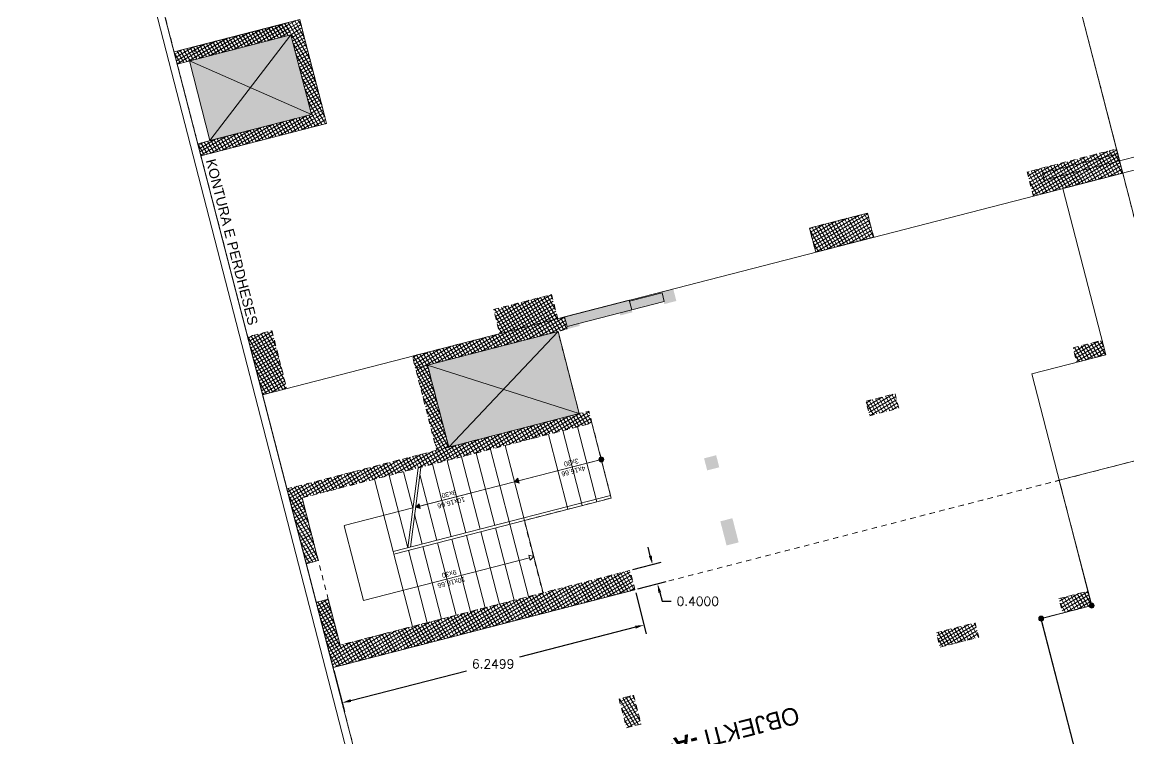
# Model space of a CAD drawing. Header units: metres. Extents: x 7515465 to 7515638, y 4752831 to 4752943.
# Drawn here: x 7515554.97 to 7515577.15, y 4752864.24 to 4752878.61 of the extents above; entities that cross this region are included whole.
import ezdxf

# ---------------------------------------------------------------- set-up
doc = ezdxf.new("R2010")
doc.units = ezdxf.units.M
doc.set_wipeout_variables(frame=1)
for name, pattern in [('Dashed Long', [529.166650772095, 317.4999952316285, -211.6666555404665]), ('Dashed Small', [141.11111111108, 70.55555555554, -70.55555555554]), ('HIDDEN', [0.375, 0.25, -0.125]), ('Wipeout_Contour', [1000, 0, -1000])]:
    doc.linetypes.add(name, pattern=pattern)
for name, color, linetype, lineweight, true_color in [('0_Pen_No__61', 7, 'Continuous', 5, 0x6a6a6a), ('0_Pen_No__82', 7, 'Continuous', 5, 0xaaaaaa), ('@VERTIKALET_Pen_No__61', 7, 'Continuous', 5, 0x6a6a6a), ('New_0_Pen_No__25', 7, 'Continuous', 5, 0x40a5ff), ('New_0_Pen_No__82', 7, 'Continuous', 5, 0xaaaaaa), ('New_Drawing & Figure_Pen_No__5', 7, 'Continuous', 5, 0x40a5ff), ('New_Drawing & Figure_Pen_No__62', 7, 'Continuous', 5, 0xaaaaaa), ('New_Structural - Bearing_Pen_No__180', 7, 'Continuous', 5, 0xd6cda7), ('New_Structural - Bearing_Pen_No__62', 7, 'Continuous', 5, 0xaaaaaa), ('New_Structural - Bearing_Pen_No__87', 7, 'Continuous', 5, 0x6a6a6a)]:
    doc.layers.add(name, color=color, linetype=linetype, lineweight=lineweight, true_color=true_color)
for name, color, linetype, lineweight in [('0_Pen_No__7', 7, 'Continuous', 5), ('New_0_Pen_No__1', 7, 'Continuous', 5), ('New_0_Pen_No__7', 7, 'Continuous', 5), ('New_2D Drafting - General_Pen_No__2', 8, 'Continuous', 5), ('New_2D Drafting - General_Pen_No__20', 1, 'Continuous', 5), ('New_2D Drafting - General_Pen_No__6', 5, 'Continuous', 5), ('New_Drawing & Figure_Pen_No__1', 7, 'Continuous', 5), ('New_Drawing & Figure_Pen_No__20', 1, 'Continuous', 5), ('New_Drawing & Figure_Pen_No__7', 7, 'Continuous', 5), ('New_Structural - Bearing_Pen_No__1', 7, 'Continuous', 5), ('New_Structural - Bearing_Pen_No__27', 7, 'Continuous', 5), ('New_Structural - Bearing_Pen_No__42', 8, 'Continuous', 5)]:
    doc.layers.add(name, color=color, linetype=linetype, lineweight=lineweight)
for name, color, linetype in [('New_0', 7, 'Continuous'), ('New_Drawing & Figure', 7, 'Continuous'), ('New_Structural - Bearing', 7, 'Continuous')]:
    doc.layers.add(name, color=color, linetype=linetype)
doc.styles.add('GENERATED_STYLE_1', font='GOTHIC.TTF')
doc.styles.add('GENERATED_STYLE_3', font='arial.ttf')
doc.styles.get("Standard").update_dxf_attribs({"font": 'simplex.shx'})
doc.dimstyles.get("Standard").update_dxf_attribs({"dimtxt": 0.18, "dimasz": 0.18, "dimexe": 0.18, "dimexo": 0.0625, "dimgap": 0.09, "dimtad": 0, "dimtih": 1, "dimtoh": 1, "dimdec": 4, "dimzin": 0, "dimdsep": 46, "dimtxsty": 'Standard', "dimcen": 0.09, "dimadec": 0, "dimazin": 0, "dimtfac": 1, "dimtdec": 4, "dimtofl": 0, "dimtmove": 0, "dimatfit": 3, "dimfxl": 1, "dimtolj": 1, "dimtzin": 0, "dimarcsym": 0})
pattern_1 = [(44.99999999999999, (-27108401.52130333, 59053074.94903519), (-45.96193909124158, 45.96193909124162), []), (135.0000000000002, (-27108401.52130333, 59053074.94903519), (45.96193909124145, 45.96193909124175), [])]

# ---------------------------------------------------------------- blocks, each defined once
blk = doc.blocks.new('Slab_1', base_point=(-174769.3411182091, 188219.6006282046))
at = {"layer": 'New_Structural - Bearing_Pen_No__62', "color": 253, "linetype": 'HIDDEN', "lineweight": 5, "true_color": 0xaaaaaa, "flags": 128}
blk.add_lwpolyline([(-174769.3411182091, 188219.6006282046), (-172274.4193523228, 189598.4372816756), (-170438.9181113876, 186277.2051050439), (-164969.2272328511, 189300.0695388317), (-172955.0178526565, 203749.8760424107), (-175825.1672465503, 202163.6670657024), (-176439.7849515229, 203275.0379334837), (-179263.8318742216, 201714.3078691289), (-179772.1634692661, 202634.1032187566), (-182041.0721943639, 201377.3594473824)], close=True, dxfattribs=at)
blk = doc.blocks.new('Wall_14', base_point=(-187793.1125438996, 199586.9012530446))
at = {"color": 254, "linetype": 'Wipeout_Contour', "lineweight": 0, "ltscale": 1099270.414113902}
blk.add_wipeout([(-187793.11254389954, 199586.9012530446), (-188544.9445375986, 200947.29590214044), (-188676.229339987, 200874.74040157348), (-187924.3973462842, 199514.3457524851)], dxfattribs=at).dxf.layer = 'New_Structural - Bearing'
at = {"layer": 'New_Structural - Bearing_Pen_No__87', "color": 251, "linetype": 'Continuous', "lineweight": 5, "true_color": 0x6a6a6a, "flags": 128}
for points in [[(-188544.9445375986, 200947.2959021404), (-188676.229339987, 200874.7404015735)], [(-188676.229339987, 200874.7404015735), (-187924.3973462842, 199514.3457524851)], [(-187793.1125438996, 199586.9012530446), (-188544.9445375986, 200947.2959021404)], [(-187924.3973462842, 199514.3457524851), (-187793.1125438996, 199586.9012530446)]]:
    blk.add_lwpolyline(points, dxfattribs=at)
blk = doc.blocks.new('Wall_15', base_point=(-177788.8915687352, 186550.8241686076))
at = {"layer": 'New_Structural - Bearing', "linetype": 'Continuous', "lineweight": 0, "true_color": 0x000000}
h = blk.add_hatch(dxfattribs=at)
h.set_pattern_fill('CONCRETE_BLOCK', color=18, style=0, pattern_type=2)
h.set_pattern_definition(pattern_1)
h.paths.add_polyline_path([(-177788.8915687352, 186550.8241686076), (-176651.0899480172, 187179.638506785), (-176772.0157822818, 187398.4465107769), (-177909.8174029998, 186769.632172592)])
at = {"layer": 'New_Structural - Bearing_Pen_No__27', "color": 7, "linetype": 'Continuous', "lineweight": 5, "flags": 128}
for points in [[(-176772.0157822818, 187398.4465107769), (-177909.8174029998, 186769.632172592)], [(-176651.0899480172, 187179.638506785), (-176772.0157822818, 187398.4465107769)], [(-177788.8915687352, 186550.8241686076), (-176651.0899480172, 187179.638506785)]]:
    blk.add_lwpolyline(points, dxfattribs=at)
blk = doc.blocks.new('Wall_16', base_point=(-175950.9043352716, 187566.6011764258))
at = {"layer": 'New_Structural - Bearing', "linetype": 'Continuous', "lineweight": 0, "true_color": 0x000000}
h = blk.add_hatch(dxfattribs=at)
h.set_pattern_fill('CONCRETE_BLOCK', color=18, style=0, pattern_type=2)
h.set_pattern_definition(pattern_1)
h.paths.add_polyline_path([(-176071.8301334642, 187785.4091531709), (-175950.9043147489, 187566.6011764258), (-175119.4339483716, 188026.1192510501), (-175240.3597670868, 188244.9273190349)])
at = {"layer": 'New_Structural - Bearing_Pen_No__27', "color": 7, "linetype": 'Continuous', "lineweight": 5, "flags": 128}
for points in [[(-175240.3597737923, 188244.927339904), (-176071.8301695362, 187785.4091804102)], [(-175950.9043352716, 187566.6011764258), (-175119.4339822307, 188026.1193123162)], [(-176071.8301695362, 187785.4091804102), (-175950.9043352716, 187566.6011764258)]]:
    blk.add_lwpolyline(points, dxfattribs=at)
blk = doc.blocks.new('Slab_4', base_point=(-209152.8618583754, 189560.4187105522))
at = {"layer": 'New_Structural - Bearing_Pen_No__62', "color": 253, "linetype": 'HIDDEN', "lineweight": 5, "true_color": 0xaaaaaa, "flags": 128}
for points in [[(-209152.8618583754, 189560.4187105522), (-200540.5478198789, 173976.9558724985), (-187604.5706408024, 181126.1177128032), (-174769.3411397189, 188219.600667119), (-183381.6551443599, 203803.0634730533)], [(-177909.8174581453, 186769.6322110444), (-180812.0373834074, 192021.0241922215), (-179454.3594774641, 192771.354926154), (-178582.2897534668, 191193.3973557353), (-177269.4418103769, 191918.9523166567), (-175239.2915119827, 188245.5177914947)], [(-181116.047559794, 188539.7156474069), (-182422.0465698428, 190902.8420904204), (-180934.1520844437, 191725.1377956569), (-179628.1530743949, 189362.0113526434)]]:
    blk.add_lwpolyline(points, close=True, dxfattribs=at)
blk = doc.blocks.new('Line_1', base_point=(-176224.6337524094, 188477.8980812877))
at = {"layer": '0_Pen_No__82', "color": 253, "linetype": 'Continuous', "lineweight": 5, "true_color": 0xaaaaaa}
for p, q in [((-177927.2694992013, 191558.7147779316), (-177929.1411817484, 191458.7323304191)), ((-177841.6179801598, 191507.1026641279), (-177929.1411817484, 191458.7323304191)), ((-177927.2694992013, 191558.7147779316), (-177841.6179801598, 191507.1026641279)), ((-176224.6337524094, 188477.8980812877), (-177885.379580956, 191482.9174972698))]:
    blk.add_line(p, q, dxfattribs=at)
blk = doc.blocks.new('Line_2', base_point=(-178856.5298118033, 190035.7119899765))
at = {"linetype": 'Continuous', "lineweight": 0, "true_color": 0x000000}
blk.add_hatch(color=18, dxfattribs=at).paths.add_polyline_path([(-178294.1502573378, 189018.12010362), (-178292.2785747871, 189118.1025511324), (-178379.8017763831, 189069.7322174236)])
at = {"layer": '0_Pen_No__7', "color": 7, "linetype": 'Continuous', "lineweight": 5}
for p, q in [((-178856.5298118033, 190035.7119899765), (-178336.0401755832, 189093.9173842818)), ((-178379.8017763831, 189069.7322174236), (-178292.2785747871, 189118.1025511324)), ((-178294.1502573378, 189018.12010362), (-178379.8017763831, 189069.7322174236)), ((-178294.1502573378, 189018.12010362), (-178292.2785747871, 189118.1025511324))]:
    blk.add_line(p, q, dxfattribs=at)
blk = doc.blocks.new('Line_3', base_point=(-180154.5450497791, 192384.3922788501))
at = {"linetype": 'Continuous', "lineweight": 0, "true_color": 0x000000}
blk.add_hatch(color=18, dxfattribs=at).paths.add_polyline_path([(-180204.5450497791, 192384.3922788501), (-180200.7390258275, 192365.2581071779), (-180189.9003891647, 192349.0369394571), (-180173.6792214513, 192338.198302798), (-180154.5450497754, 192334.3922788501), (-180135.4108780995, 192338.198302798), (-180119.1897103861, 192349.0369394571), (-180108.3510737233, 192365.2581071779), (-180104.5450497717, 192384.3922788501), (-180108.3510737233, 192403.5264505297), (-180119.1897103861, 192419.7476182505), (-180135.4108780995, 192430.5862549096), (-180154.5450497754, 192434.3922788575), (-180173.6792214513, 192430.5862549096), (-180189.9003891647, 192419.7476182505), (-180200.7390258275, 192403.5264505297)])
at = {"layer": '0_Pen_No__7', "color": 7, "linetype": 'Continuous', "lineweight": 5}
blk.add_line((-180130.3598829247, 192340.6306780577), (-179283.8790430687, 190808.9746501669), dxfattribs=at)
blk.add_circle((-180154.5450497791, 192384.3922788501), 49.99999999999999, dxfattribs=at)
blk = doc.blocks.new('Line_4', base_point=(-180154.5450497791, 192384.3922788501))
at = {"layer": 'New_0', "linetype": 'Continuous', "lineweight": 0, "true_color": 0x000000}
blk.add_hatch(color=18, dxfattribs=at).paths.add_polyline_path([(-180204.5450497791, 192384.3922788501), (-180200.7390258275, 192365.2581071779), (-180189.9003891647, 192349.0369394571), (-180173.6792214513, 192338.198302798), (-180154.5450497754, 192334.3922788501), (-180135.4108780995, 192338.198302798), (-180119.1897103861, 192349.0369394571), (-180108.3510737233, 192365.2581071779), (-180104.5450497717, 192384.3922788501), (-180108.3510737233, 192403.5264505297), (-180119.1897103861, 192419.7476182505), (-180135.4108780995, 192430.5862549096), (-180154.5450497754, 192434.3922788575), (-180173.6792214513, 192430.5862549096), (-180189.9003891647, 192419.7476182505), (-180200.7390258275, 192403.5264505297)])
at = {"layer": 'New_0_Pen_No__7', "color": 7, "linetype": 'Continuous', "lineweight": 5}
blk.add_line((-180130.3598829247, 192340.6306780577), (-179283.8790430687, 190808.9746501669), dxfattribs=at)
blk.add_circle((-180154.5450497791, 192384.3922788501), 49.99999999999999, dxfattribs=at)
blk = doc.blocks.new('Line_5', base_point=(-180154.5450497791, 192384.3922788501))
at = {"layer": 'New_0', "linetype": 'Continuous', "lineweight": 0, "true_color": 0x000000}
blk.add_hatch(color=18, dxfattribs=at).paths.add_polyline_path([(-179283.8790430687, 190808.9746501669), (-179282.007360518, 190908.9570976794), (-179369.530562114, 190860.5867639706)])
at = {"layer": 'New_0_Pen_No__7', "color": 7, "linetype": 'Continuous', "lineweight": 5}
for p, q in [((-180154.5450497791, 192384.3922788501), (-179325.7689613141, 190884.7719308287)), ((-179369.530562114, 190860.5867639706), (-179282.007360518, 190908.9570976794)), ((-179283.8790430687, 190808.9746501669), (-179369.530562114, 190860.5867639706)), ((-179283.8790430687, 190808.9746501669), (-179282.007360518, 190908.9570976794))]:
    blk.add_line(p, q, dxfattribs=at)
blk = doc.blocks.new('Line_12', base_point=(-179770.5936972685, 202633.9241542742))
at = {"layer": 'New_Drawing & Figure', "linetype": 'Continuous', "lineweight": 0, "true_color": 0x000000}
blk.add_hatch(color=18, dxfattribs=at).paths.add_polyline_path([(-179820.5936972685, 202633.9241542742), (-179816.7876733206, 202614.7899825945), (-179805.9490366578, 202598.5688148811), (-179789.7278689407, 202587.7301782221), (-179770.5936972648, 202583.9241542742), (-179751.4595255926, 202587.7301782221), (-179735.2383578755, 202598.5688148811), (-179724.3997212127, 202614.7899825945), (-179720.5936972648, 202633.9241542742), (-179724.3997212127, 202653.0583259538), (-179735.2383578755, 202669.2794936672), (-179751.4595255926, 202680.1181303337), (-179770.5936972648, 202683.9241542816), (-179789.7278689407, 202680.1181303337), (-179805.9490366578, 202669.2794936672), (-179816.7876733206, 202653.0583259538)])
at = {"layer": 'New_Drawing & Figure_Pen_No__20', "color": 1, "linetype": 'Continuous', "lineweight": 5}
blk.add_line((-179746.4085304141, 202590.1625534743), (-179265.0358161293, 201719.1476588845), dxfattribs=at)
at = {"layer": 'New_Drawing & Figure_Pen_No__7', "color": 7, "linetype": 'Continuous', "lineweight": 5}
blk.add_circle((-179770.5936972685, 202633.9241542742), 50.00000000000001, dxfattribs=at)
blk = doc.blocks.new('Line_13', base_point=(-179265.0358161293, 201719.1476588845))
at = {"layer": 'New_Drawing & Figure', "linetype": 'Continuous', "lineweight": 0, "true_color": 0x000000}
blk.add_hatch(color=18, dxfattribs=at).paths.add_polyline_path([(-179315.0358161293, 201719.1476588845), (-179311.2297921777, 201700.0134872124), (-179300.3911555149, 201683.7923194915), (-179284.1699878015, 201672.9536828324), (-179265.0358161256, 201669.1476588845), (-179245.9016444497, 201672.9536828324), (-179229.6804767363, 201683.7923194915), (-179218.8418400735, 201700.0134872124), (-179215.0358161218, 201719.1476588845), (-179218.8418400735, 201738.2818305641), (-179229.6804767363, 201754.5029982775), (-179245.9016444497, 201765.3416349441), (-179265.0358161256, 201769.147658892), (-179284.1699878015, 201765.3416349441), (-179300.3911555149, 201754.5029982775), (-179311.2297921777, 201738.2818305641)])
at = {"layer": 'New_Drawing & Figure_Pen_No__20', "color": 1, "linetype": 'Continuous', "lineweight": 5}
blk.add_line((-179221.2742153294, 201743.3328257427), (-176442.4158605263, 203279.0890994668), dxfattribs=at)
at = {"layer": 'New_Drawing & Figure_Pen_No__7', "color": 7, "linetype": 'Continuous', "lineweight": 5}
blk.add_circle((-179265.0358161293, 201719.1476588845), 50.00000000000001, dxfattribs=at)
blk = doc.blocks.new('Column_83', base_point=(-182624.4032493979, 197566.2425304651))
at = {"layer": 'New_Structural - Bearing_Pen_No__42', "linetype": 'Continuous', "lineweight": 5}
h = blk.add_hatch(dxfattribs=at)
h.set_pattern_fill('CONCRETE_BLOCK', color=8, style=0, pattern_type=2)
h.set_pattern_definition(pattern_1)
h.paths.add_polyline_path([(-182348.0074458867, 197376.2284262404), (-182638.2294481285, 197901.3676358014), (-182900.799052909, 197756.2566346824), (-182610.5770506673, 197231.1174251214)])
at = {"layer": 'New_Structural - Bearing_Pen_No__42', "color": 8, "linetype": 'Dashed Small', "lineweight": 5, "flags": 128}
blk.add_lwpolyline([(-182348.0074458867, 197376.2284262404), (-182638.2294481285, 197901.3676358014), (-182900.799052909, 197756.2566346824), (-182610.5770506673, 197231.1174251214)], close=True, dxfattribs=at)
blk = doc.blocks.new('Column_84', base_point=(-184697.7064895034, 201316.2610904425))
at = {"layer": 'New_Structural - Bearing_Pen_No__42', "linetype": 'Continuous', "lineweight": 5}
h = blk.add_hatch(dxfattribs=at)
h.set_pattern_fill('CONCRETE_BLOCK', color=8, style=0, pattern_type=2)
h.set_pattern_definition(pattern_1)
h.paths.add_polyline_path([(-184421.3106859922, 201126.2469862178), (-184711.532688234, 201651.3861957788), (-184974.1022930145, 201506.2751946598), (-184683.8802907728, 200981.1359851062)])
at = {"layer": 'New_Structural - Bearing_Pen_No__42', "color": 8, "linetype": 'Dashed Small', "lineweight": 5, "flags": 128}
blk.add_lwpolyline([(-184421.3106859922, 201126.2469862178), (-184711.532688234, 201651.3861957788), (-184974.1022930145, 201506.2751946598), (-184683.8802907728, 200981.1359851062)], close=True, dxfattribs=at)
blk = doc.blocks.new('Wall_27', base_point=(-186124.2004959248, 182406.5542642549))
at = {"color": 254, "linetype": 'Wipeout_Contour', "lineweight": 0, "ltscale": 1046001.69174386}
blk.add_wipeout([(-185905.3924919441, 182527.48009851578), (-186846.37973239642, 184230.13975850496), (-187065.1877363771, 184109.21392424408), (-186124.20049592477, 182406.5542642549)], dxfattribs=at).dxf.layer = 'New_Structural - Bearing'
at = {"layer": 'New_Structural - Bearing_Pen_No__42', "linetype": 'Continuous', "lineweight": 5}
h = blk.add_hatch(dxfattribs=at)
h.set_pattern_fill('CONCRETE_BLOCK', color=8, style=0, pattern_type=2)
h.set_pattern_definition(pattern_1)
h.paths.add_polyline_path([(-185905.3924919441, 182527.4800985157), (-186846.3797323965, 184230.1397585049), (-187065.1877363771, 184109.213924244), (-186124.2004959248, 182406.5542642549)])
at = {"layer": 'New_Structural - Bearing_Pen_No__42', "color": 8, "linetype": 'Dashed Small', "lineweight": 5, "flags": 128}
for points in [[(-185905.3924919441, 182527.4800985157), (-186846.3797323965, 184230.1397585049)], [(-187065.1877363771, 184109.213924244), (-186124.2004959248, 182406.5542642549)], [(-186124.2004959248, 182406.5542642549), (-185905.3924919441, 182527.4800985157)]]:
    blk.add_lwpolyline(points, dxfattribs=at)
blk = doc.blocks.new('Wall_28', base_point=(-185928.4848941974, 182052.4186867848))
at = {"layer": 'New_Structural - Bearing', "linetype": 'Continuous', "lineweight": 0, "true_color": 0x000000}
h = blk.add_hatch(dxfattribs=at)
h.set_pattern_fill('CONCRETE_BLOCK', color=18, style=0, pattern_type=2)
h.set_pattern_definition(pattern_1)
h.paths.add_polyline_path([(-186967.3055653423, 184448.9477637708), (-187186.1135705933, 184328.0219257176), (-186846.3797323443, 184230.1397585198)])
h = blk.add_hatch(dxfattribs=at)
h.set_pattern_fill('CONCRETE_BLOCK', color=18, style=0, pattern_type=2)
h.set_pattern_definition(pattern_1)
h.paths.add_polyline_path([(-186846.3797323443, 184230.1397572532), (-187186.1135705933, 184328.0219295099), (-187065.1877375953, 184109.2139242589)])
h = blk.add_hatch(dxfattribs=at)
h.set_pattern_fill('CONCRETE_BLOCK', color=18, style=0, pattern_type=2)
h.set_pattern_definition(pattern_1)
h.paths.add_polyline_path([(-187065.187736325, 184109.2139242589), (-185928.4848941974, 182052.4186867848), (-185709.676890213, 182173.3445210531), (-186846.3797323443, 184230.1397585198)])
at = {"layer": 'New_Structural - Bearing_Pen_No__27', "color": 7, "linetype": 'Continuous', "lineweight": 5, "flags": 128}
for points in [[(-187186.1135705933, 184328.0219282433), (-186967.3055666126, 184448.9477625042)], [(-187186.1135705933, 184328.0219282433), (-185928.4848941974, 182052.4186867848)], [(-185709.676890213, 182173.3445210531), (-186846.3797323443, 184230.1397585198)], [(-185709.676890213, 182173.3445210531), (-185928.4848941974, 182052.4186867848)]]:
    blk.add_lwpolyline(points, dxfattribs=at)
blk = doc.blocks.new('Wall_29', base_point=(-185183.4402835071, 185149.1753354818))
at = {"layer": 'New_Structural - Bearing', "linetype": 'Continuous', "lineweight": 0, "true_color": 0x000000}
h = blk.add_hatch(dxfattribs=at)
h.set_pattern_fill('CONCRETE_BLOCK', color=18, style=0, pattern_type=2)
h.set_pattern_definition(pattern_1)
h.paths.add_polyline_path([(-185304.3661165088, 185367.9833394736), (-185523.1741217598, 185247.0575064719), (-185402.2482887618, 185028.2495012209)])
h = blk.add_hatch(dxfattribs=at)
h.set_pattern_fill('CONCRETE_BLOCK', color=18, style=0, pattern_type=2)
h.set_pattern_definition(pattern_1)
h.paths.add_polyline_path([(-185402.2482874915, 185028.2495012209), (-185183.4402822405, 185149.1753342226), (-185304.3661203012, 185367.9833394736)])
h = blk.add_hatch(dxfattribs=at)
h.set_pattern_fill('CONCRETE_BLOCK', color=18, style=0, pattern_type=2)
h.set_pattern_definition(pattern_1)
h.paths.add_polyline_path([(-185402.2482874915, 185028.2495012209), (-184265.5454453677, 182971.4542637467), (-184046.7374413833, 183092.3800980076), (-185183.4402835108, 185149.1753354892)])
at = {"layer": 'New_Structural - Bearing_Pen_No__27', "color": 7, "linetype": 'Continuous', "lineweight": 5, "flags": 128}
for points in [[(-185304.3661177792, 185367.9833394736), (-185523.1741217598, 185247.0575052053)], [(-184046.7374413833, 183092.3800980076), (-185304.3661177792, 185367.9833394736)], [(-185402.2482874915, 185028.2495012209), (-184265.5454453677, 182971.4542637467)], [(-184265.5454453677, 182971.4542637467), (-184046.7374413833, 183092.3800980076)]]:
    blk.add_lwpolyline(points, dxfattribs=at)
blk = doc.blocks.new('Wall_30', base_point=(-185183.440283522, 185149.1753354818))
at = {"layer": 'New_Structural - Bearing', "linetype": 'Continuous', "lineweight": 0, "true_color": 0x000000}
h = blk.add_hatch(dxfattribs=at)
h.set_pattern_fill('CONCRETE_BLOCK', color=18, style=0, pattern_type=2)
h.set_pattern_definition(pattern_1)
h.paths.add_polyline_path([(-186846.3797323443, 184230.1397585198), (-185402.2482874915, 185028.2495012209), (-185523.1741217598, 185247.0575052053), (-186967.3055666126, 184448.9477625042)])
at = {"layer": 'New_Structural - Bearing_Pen_No__27', "color": 7, "linetype": 'Continuous', "lineweight": 5, "flags": 128}
for points in [[(-185523.1741217598, 185247.0575052053), (-186967.3055666126, 184448.9477625042)], [(-186846.3797323443, 184230.1397585198), (-185402.2482874915, 185028.2495012209)]]:
    blk.add_lwpolyline(points, dxfattribs=at)
blk = doc.blocks.new('Column_132', base_point=(-182624.4032493979, 197566.2425304651))
at = {"layer": 'New_Structural - Bearing_Pen_No__42', "linetype": 'Continuous', "lineweight": 5}
h = blk.add_hatch(dxfattribs=at)
h.set_pattern_fill('CONCRETE_BLOCK', color=8, style=0, pattern_type=2)
h.set_pattern_definition(pattern_1)
h.paths.add_polyline_path([(-182348.0074458867, 197376.2284262404), (-182638.2294481285, 197901.3676358014), (-182900.799052909, 197756.2566346824), (-182610.5770506673, 197231.1174251214)])
at = {"layer": 'New_Structural - Bearing_Pen_No__42', "color": 8, "linetype": 'Dashed Small', "lineweight": 5, "flags": 128}
blk.add_lwpolyline([(-182348.0074458867, 197376.2284262404), (-182638.2294481285, 197901.3676358014), (-182900.799052909, 197756.2566346824), (-182610.5770506673, 197231.1174251214)], close=True, dxfattribs=at)
blk = doc.blocks.new('Column_133', base_point=(-180359.4001816213, 185415.8523892686))
at = {"layer": 'New_Structural - Bearing_Pen_No__42', "linetype": 'Continuous', "lineweight": 5}
h = blk.add_hatch(dxfattribs=at)
h.set_pattern_fill('CONCRETE_BLOCK', color=8, style=0, pattern_type=2)
h.set_pattern_definition(pattern_1)
h.paths.add_polyline_path([(-180763.6135569252, 184906.8223830536), (-179713.3351377957, 185487.2663875148), (-179955.1868063211, 185924.8823954836), (-181005.4652254507, 185344.4383910298)])
at = {"layer": 'New_Structural - Bearing_Pen_No__42', "color": 8, "linetype": 'Dashed Small', "lineweight": 5, "flags": 128}
blk.add_lwpolyline([(-180763.6135569252, 184906.8223830536), (-179713.3351377957, 185487.2663875148), (-179955.1868063211, 185924.8823954836), (-181005.4652254507, 185344.4383910298)], close=True, dxfattribs=at)
blk = doc.blocks.new('Column_134', base_point=(-182598.3496403061, 190188.1604214162))
at = {"layer": 'New_Structural - Bearing_Pen_No__42', "linetype": 'Continuous', "lineweight": 5}
h = blk.add_hatch(dxfattribs=at)
h.set_pattern_fill('CONCRETE_BLOCK', color=8, style=0, pattern_type=2)
h.set_pattern_definition(pattern_1)
h.paths.add_polyline_path([(-182089.3196340837, 189783.9470461234), (-182669.7636385597, 190834.2254652381), (-183107.3796465285, 190592.3737967089), (-182526.9356420487, 189542.0953775942)])
at = {"layer": 'New_Structural - Bearing_Pen_No__42', "color": 8, "linetype": 'Dashed Small', "lineweight": 5, "flags": 128}
blk.add_lwpolyline([(-182089.3196340837, 189783.9470461234), (-182669.7636385597, 190834.2254652381), (-183107.3796465285, 190592.3737967089), (-182526.9356420487, 189542.0953775942)], close=True, dxfattribs=at)
blk = doc.blocks.new('Column_136', base_point=(-188098.098451592, 200139.6241696924))
at = {"layer": 'New_Structural - Bearing_Pen_No__42', "linetype": 'Continuous', "lineweight": 5}
h = blk.add_hatch(dxfattribs=at)
h.set_pattern_fill('CONCRETE_BLOCK', color=8, style=0, pattern_type=2)
h.set_pattern_definition(pattern_1)
h.paths.add_polyline_path([(-187431.8648608215, 199450.9603892267), (-188326.7160343938, 201070.1396187022), (-188764.3320423588, 200828.2879501656), (-187869.4808687903, 199209.10872069)])
at = {"layer": 'New_Structural - Bearing_Pen_No__42', "color": 8, "linetype": 'Dashed Small', "lineweight": 5, "flags": 128}
blk.add_lwpolyline([(-187431.8648608215, 199450.9603892267), (-188326.7160343938, 201070.1396187022), (-188764.3320423588, 200828.2879501656), (-187869.4808687903, 199209.10872069)], close=True, dxfattribs=at)
blk = doc.blocks.new('Column_137', base_point=(-185761.5990637839, 195911.8695357516))
at = {"layer": 'New_Structural - Bearing_Pen_No__42', "linetype": 'Continuous', "lineweight": 5}
h = blk.add_hatch(dxfattribs=at)
h.set_pattern_fill('CONCRETE_BLOCK', color=8, style=0, pattern_type=2)
h.set_pattern_definition(pattern_1)
h.paths.add_polyline_path([(-185252.5690575615, 195507.6561604515), (-185833.0130620413, 196557.9345795736), (-186270.6290700063, 196316.0829110444), (-185690.1850655302, 195265.8044919223)])
at = {"layer": 'New_Structural - Bearing_Pen_No__42', "color": 8, "linetype": 'Dashed Small', "lineweight": 5, "flags": 128}
blk.add_lwpolyline([(-185252.5690575615, 195507.6561604515), (-185833.0130620413, 196557.9345795736), (-186270.6290700063, 196316.0829110444), (-185690.1850655302, 195265.8044919223)], close=True, dxfattribs=at)
blk = doc.blocks.new('Column_142', base_point=(-181866.3584833853, 189638.9351513833))
at = {"layer": 'New_Structural - Bearing_Pen_No__42', "linetype": 'Continuous', "lineweight": 5}
h = blk.add_hatch(dxfattribs=at)
h.set_pattern_fill('CONCRETE_BLOCK', color=8, style=0, pattern_type=2)
h.set_pattern_definition(pattern_1)
h.paths.add_polyline_path([(-180995.1217255183, 188320.907643415), (-182518.7872372642, 191077.8884936124), (-182737.5952412486, 190956.9626593441), (-181213.9297295026, 188199.9818091542)])
at = {"layer": 'New_Structural - Bearing_Pen_No__42', "color": 8, "linetype": 'Dashed Small', "lineweight": 5, "flags": 128}
blk.add_lwpolyline([(-180995.1217255183, 188320.907643415), (-182518.7872372642, 191077.8884936124), (-182737.5952412486, 190956.9626593441), (-181213.9297295026, 188199.9818091542)], close=True, dxfattribs=at)
blk = doc.blocks.new('Column_143', base_point=(-180311.6374291107, 188841.4594819173))
at = {"layer": 'New_Structural - Bearing_Pen_No__42', "linetype": 'Continuous', "lineweight": 5}
h = blk.add_hatch(dxfattribs=at)
h.set_pattern_fill('CONCRETE_BLOCK', color=8, style=0, pattern_type=2)
h.set_pattern_definition(pattern_1)
h.paths.add_polyline_path([(-179628.1531327069, 189362.0113204271), (-181116.0475597866, 188539.7156473994), (-180995.1217255183, 188320.907643415), (-179507.2272984385, 189143.2033164427)])
at = {"layer": 'New_Structural - Bearing_Pen_No__42', "color": 8, "linetype": 'Dashed Small', "lineweight": 5, "flags": 128}
blk.add_lwpolyline([(-179628.1531327069, 189362.0113204271), (-181116.0475597866, 188539.7156473994), (-180995.1217255183, 188320.907643415), (-179507.2272984385, 189143.2033164427)], close=True, dxfattribs=at)
blk = doc.blocks.new('Column_144', base_point=(-179409.8684570752, 189225.4612252861))
at = {"layer": 'New_Structural - Bearing_Pen_No__42', "linetype": 'Continuous', "lineweight": 5}
h = blk.add_hatch(dxfattribs=at)
h.set_pattern_fill('CONCRETE_BLOCK', color=8, style=0, pattern_type=2)
h.set_pattern_definition(pattern_1)
h.paths.add_polyline_path([(-181030.8452540189, 191900.0982801318), (-178007.6994271725, 186429.8983485624), (-177788.8915306181, 186550.8241704479), (-177909.8173524998, 186769.6320670024), (-180812.0373574644, 192021.0241020098)])
at = {"layer": 'New_Structural - Bearing_Pen_No__42', "color": 8, "linetype": 'Dashed Small', "lineweight": 5, "flags": 128}
blk.add_lwpolyline([(-177909.8173524998, 186769.6320670024), (-180812.0373574644, 192021.0241020098), (-181030.8452540189, 191900.0982801318), (-178007.6994271725, 186429.8983485624), (-177788.8915306181, 186550.8241704479)], dxfattribs=at)
blk = doc.blocks.new('Column_152', base_point=(-175403.0556100309, 194204.8366458789))
at = {"layer": 'New_Structural - Bearing_Pen_No__42', "linetype": 'Continuous', "lineweight": 5}
h = blk.add_hatch(dxfattribs=at)
h.set_pattern_fill('CONCRETE_BLOCK', color=8, style=0, pattern_type=2)
h.set_pattern_definition(pattern_1)
h.paths.add_polyline_path([(-175593.0697142519, 193928.4408423752), (-175067.9305046946, 194218.6628446057), (-175213.0415058099, 194481.2324493825), (-175738.1807153709, 194191.0104471445)])
at = {"layer": 'New_Structural - Bearing_Pen_No__42', "color": 8, "linetype": 'Dashed Small', "lineweight": 5, "flags": 128}
blk.add_lwpolyline([(-175593.0697142519, 193928.4408423752), (-175067.9305046946, 194218.6628446057), (-175213.0415058099, 194481.2324493825), (-175738.1807153709, 194191.0104471445)], close=True, dxfattribs=at)
blk = doc.blocks.new('Column_156', base_point=(-178528.1841662005, 200178.5268142894))
at = {"layer": 'New_Structural - Bearing_Pen_No__42', "linetype": 'Continuous', "lineweight": 5}
h = blk.add_hatch(dxfattribs=at)
h.set_pattern_fill('CONCRETE_BLOCK', color=8, style=0, pattern_type=2)
h.set_pattern_definition(pattern_1)
h.paths.add_polyline_path([(-178203.4180289842, 199900.9895084798), (-178590.3806986324, 200601.1751212254), (-178852.950303413, 200456.0641200989), (-178465.9876337647, 199755.8785073534)])
at = {"layer": 'New_Structural - Bearing_Pen_No__42', "color": 8, "linetype": 'Dashed Small', "lineweight": 5, "flags": 128}
blk.add_lwpolyline([(-178203.4180289842, 199900.9895084798), (-178590.3806986324, 200601.1751212254), (-178852.950303413, 200456.0641200989), (-178465.9876337647, 199755.8785073534)], close=True, dxfattribs=at)
blk = doc.blocks.new('Column_160', base_point=(-179756.1437297091, 202299.1437793151))
at = {"layer": 'New_Structural - Bearing_Pen_No__42', "linetype": 'Continuous', "lineweight": 5}
h = blk.add_hatch(dxfattribs=at)
h.set_pattern_fill('CONCRETE_BLOCK', color=8, style=0, pattern_type=2)
h.set_pattern_definition(pattern_1)
h.paths.add_polyline_path([(-179479.7479262017, 202109.1296750903), (-179769.9699284397, 202634.2688846514), (-180032.5395332202, 202489.1578835323), (-179742.3175309785, 201964.0186739713)])
at = {"layer": 'New_Structural - Bearing_Pen_No__42', "color": 8, "linetype": 'Dashed Small', "lineweight": 5, "flags": 128}
blk.add_lwpolyline([(-179479.7479262017, 202109.1296750903), (-179769.9699284397, 202634.2688846514), (-180032.5395332202, 202489.1578835323), (-179742.3175309785, 201964.0186739713)], close=True, dxfattribs=at)
blk = doc.blocks.new('Column_164', base_point=(-176455.9604497254, 190857.9600105882))
at = {"layer": 'New_Structural - Bearing_Pen_No__42', "linetype": 'Continuous', "lineweight": 5}
h = blk.add_hatch(dxfattribs=at)
h.set_pattern_fill('CONCRETE_BLOCK', color=8, style=0, pattern_type=2)
h.set_pattern_definition(pattern_1)
h.paths.add_polyline_path([(-177792.4870001934, 193689.8007277921), (-178142.5797812343, 193496.3193996027), (-175240.3597670868, 188244.9273190349), (-174890.2669860497, 188438.4086472318)])
h = blk.add_hatch(dxfattribs=at)
h.set_pattern_fill('CONCRETE_BLOCK', color=8, style=0, pattern_type=2)
h.set_pattern_definition(pattern_1)
h.paths.add_polyline_path([(-175240.3597670868, 188244.9273190349), (-175119.4339483716, 188026.1192510501), (-174769.3410760909, 188219.6006704867), (-174890.2669860497, 188438.4086472318)])
at = {"layer": 'New_Structural - Bearing_Pen_No__42', "color": 8, "linetype": 'Dashed Small', "lineweight": 5, "flags": 128}
for points in [[(-174890.2669860497, 188438.4086472318), (-177792.4870001934, 193689.8007277921), (-178142.5797812343, 193496.3193996027), (-175240.3597670868, 188244.9273190349)], [(-175119.4339483716, 188026.1192510501), (-174769.3410760909, 188219.6006704867), (-174890.2669860497, 188438.4086472318)]]:
    blk.add_lwpolyline(points, dxfattribs=at)
blk = doc.blocks.new('*D380')
at = {"color": 0, "lineweight": -2, "transparency": 16777216}
for p, q in [((7515567.56217125, 4752867.907748606), (7515567.517214278, 4752868.082043961)), ((7515567.214781709, 4752867.632253128), (7515567.781423577, 4752867.778410223)), ((7515567.314684843, 4752867.24493496), (7515567.881326711, 4752867.391092055)), ((7515567.751988328, 4752867.171839728), (7515567.7969453, 4752866.997544374)), ((7515567.7969453, 4752866.997544374), (7515567.976945301, 4752866.997544374))]:
    blk.add_line(p, q, dxfattribs=at)
at = {"color": 0, "transparency": 16777216}
for points in [[(7515567.591220475, 4752867.915241434), (7515567.533122024, 4752867.900255777), (7515567.607128222, 4752867.733453251)], [(7515567.781037553, 4752867.179332556), (7515567.722939103, 4752867.1643469), (7515567.707031356, 4752867.346135084)]]:
    blk.add_solid(points, dxfattribs=at)
at = {"layer": 'Defpoints', "color": 0, "transparency": 16777216}
for p in [(7515567.154262489, 4752867.616643068), (7515567.254165622, 4752867.229324901), (7515567.707031356, 4752867.346135084)]:
    blk.add_point(p, dxfattribs=at)
at = {"color": 0, "transparency": 16777216, "insert": (7515568.512659586, 4752866.997544374), "char_height": 0.18, "attachment_point": 5}
blk.add_mtext('\\A1;0.4000', dxfattribs=at)
blk = doc.blocks.new('*D383')
at = {"color": 0, "lineweight": -2, "transparency": 16777216}
for p, q in [((7515567.269775653, 4752867.168805791), (7515567.481706155, 4752866.347164566)), ((7515567.262453828, 4752866.476502948), (7515564.94225466, 4752865.87804104)), ((7515561.217929468, 4752865.607819362), (7515561.42985997, 4752864.786178136)), ((7515561.559198352, 4752865.005430464), (7515563.879397518, 4752865.603892372))]:
    blk.add_line(p, q, dxfattribs=at)
at = {"color": 0, "transparency": 16777216}
for points in [[(7515567.254961, 4752866.505552174), (7515567.269946657, 4752866.447453722), (7515567.436749183, 4752866.52145992)], [(7515561.551705523, 4752865.034479689), (7515561.566691181, 4752864.976381239), (7515561.384902997, 4752864.960473492)]]:
    blk.add_solid(points, dxfattribs=at)
at = {"layer": 'Defpoints', "color": 0, "transparency": 16777216}
for p in [(7515567.254165594, 4752867.229325011), (7515567.436749183, 4752866.52145992), (7515561.202319408, 4752865.668338582)]:
    blk.add_point(p, dxfattribs=at)
at = {"color": 0, "transparency": 16777216, "insert": (7515564.410826089, 4752865.740966706), "char_height": 0.18, "attachment_point": 5}
blk.add_mtext('\\A1;6.2499', dxfattribs=at)

msp = doc.modelspace()

# ---------------------------------------------------------------- hatches: boundary and pattern name
at = {"layer": 'New_2D Drafting - General_Pen_No__20', "linetype": 'Continuous', "lineweight": 5}
msp.add_hatch(color=1, dxfattribs=at).paths.add_polyline_path([(7515567.798211224, 4752873.184283545), (7515567.842743927, 4752873.011633046), (7515567.189285951, 4752872.843082998), (7515567.144753249, 4752873.015733497)])
at = {"layer": 'New_2D Drafting - General_Pen_No__6', "linetype": 'Continuous', "lineweight": 5}
msp.add_hatch(color=5, dxfattribs=at).paths.add_polyline_path([(7515567.139334388, 4752873.036742078), (7515567.189285951, 4752872.843082998), (7515565.892551691, 4752872.508609124), (7515565.842600128, 4752872.702268202)])
at = {"layer": 'New_Structural - Bearing_Pen_No__180', "linetype": 'Continuous', "lineweight": 0, "true_color": 0x4a473a}
for points in [[(7515560.767956777, 4752876.761198934), (7515558.734535214, 4752876.236712277), (7515558.322437694, 4752877.834403986), (7515560.355859257, 4752878.358890643)], [(7515566.13649753, 4752870.762090707), (7515563.522099953, 4752870.087744609), (7515563.097511653, 4752871.733846851), (7515565.711909229, 4752872.408192949)]]:
    msp.add_hatch(color=49, dxfattribs=at).paths.add_polyline_path(points)
at = {"layer": 'New_Structural - Bearing_Pen_No__180', "linetype": 'Continuous', "lineweight": 5}
for points in [[(7515567.779544177, 4752873.199600975), (7515568.021621059, 4752873.262041211), (7515568.084061295, 4752873.019964329), (7515567.841984413, 4752872.957524093)], [(7515566.898479177, 4752872.972343152), (7515567.140556059, 4752873.034783388), (7515567.202996295, 4752872.792706506), (7515566.960919413, 4752872.73026627)], [(7515565.843023971, 4752872.700103724), (7515566.085100853, 4752872.76254396), (7515566.147541089, 4752872.520467078), (7515565.905464206, 4752872.458026842)], [(7515568.63997058, 4752869.863781713), (7515568.882047462, 4752869.926221948), (7515568.944487698, 4752869.684145066), (7515568.702410816, 4752869.621704831)], [(7515568.965908611, 4752868.600140387), (7515569.207985493, 4752868.662580623), (7515569.270425729, 4752868.420503741), (7515569.028348847, 4752868.358063505)], [(7515569.028348847, 4752868.358063505), (7515569.270425729, 4752868.420503741), (7515569.332865965, 4752868.178426859), (7515569.090789082, 4752868.115986623)]]:
    msp.add_hatch(color=1, dxfattribs=at).paths.add_polyline_path(points)

# ---------------------------------------------------------------- linework, layer by layer
at = {"layer": '0_Pen_No__7', "color": 7, "linetype": 'Continuous', "lineweight": 5}
msp.add_line((7515564.837192778, 4752869.392976426), (7515562.855916744, 4752868.881934885), dxfattribs=at)
at = {"layer": '0_Pen_No__82', "color": 253, "linetype": 'Continuous', "lineweight": 5, "true_color": 0xaaaaaa}
msp.add_line((7515561.42598296, 4752868.513104115), (7515561.813107548, 4752867.012246337), dxfattribs=at)
at = {"layer": 'New_0_Pen_No__25', "color": 161, "linetype": 'Dashed Long', "lineweight": 5, "true_color": 0x40a5ff}
msp.add_lwpolyline([(7515499.580368273, 4752880.181030169), (7515553.703237431, 4752894.141242644), (7515561.756546333, 4752862.919083726), (7515558.178994549, 4752861.996305909), (7515558.894670419, 4752859.2216754), (7515552.552035846, 4752857.585684419), (7515552.801793674, 4752856.617388966), (7515550.477884717, 4752856.017970212), (7515550.228126891, 4752856.986265656), (7515537.833901724, 4752853.789354276), (7515538.083659552, 4752852.821058823), (7515535.759750594, 4752852.221640069), (7515535.509992768, 4752853.189935513), (7515520.74322838, 4752849.381061904), (7515520.992986208, 4752848.412766451), (7515518.66907725, 4752847.813347697), (7515518.419319424, 4752848.781643143), (7515508.349350855, 4752846.184240177)], close=True, dxfattribs=at)
msp.add_lwpolyline([(7515575.786991434, 4752860.032521196), (7515574.967785804, 4752863.208530104), (7515576.197520959, 4752863.52572253), (7515575.391730534, 4752866.649721527), (7515576.409736055, 4752866.91230135), (7515575.759914474, 4752869.421760475)], dxfattribs=at)
at = {"layer": 'New_0_Pen_No__82', "color": 253, "linetype": 'Continuous', "lineweight": 5, "true_color": 0xaaaaaa}
msp.add_line((7515562.80377244, 4752868.868485015), (7515561.428792972, 4752868.513828918), dxfattribs=at)
at = {"layer": 'New_2D Drafting - General_Pen_No__2', "color": 8, "linetype": 'Continuous', "lineweight": 5, "flags": 128}
for points in [[(7515567.139334388, 4752873.036742078), (7515567.189285951, 4752872.843082998), (7515565.892551691, 4752872.508609124), (7515565.842600128, 4752872.702268202)], [(7515567.798211224, 4752873.184283545), (7515567.842743927, 4752873.011633046), (7515567.189285951, 4752872.843082998), (7515567.144753249, 4752873.015733497)]]:
    msp.add_lwpolyline(points, close=True, dxfattribs=at)
at = {"layer": 'New_Drawing & Figure_Pen_No__1', "color": 7, "linetype": 'Continuous', "lineweight": 5}
for p, q in [((7515560.355859257, 4752878.358890643), (7515558.734535214, 4752876.236712277)), ((7515560.767959257, 4752876.761204764), (7515558.322437694, 4752877.834403986)), ((7515563.522099953, 4752870.087744609), (7515565.711909229, 4752872.408192949)), ((7515563.097511653, 4752871.733846851), (7515566.13649753, 4752870.762090707)), ((7515566.392806146, 4752870.568761995), (7515566.779930736, 4752869.067904215)), ((7515565.521340288, 4752870.343979962), (7515565.908464877, 4752868.843122182)), ((7515565.811828908, 4752870.418907307), (7515566.198953496, 4752868.918049527)), ((7515566.102317527, 4752870.49383465), (7515566.489442116, 4752868.992976872)), ((7515564.649874428, 4752870.119197929), (7515565.036999018, 4752868.61834015)), ((7515563.77840857, 4752869.894415896), (7515564.153045268, 4752868.441972887)), ((7515564.068897189, 4752869.969343241), (7515564.443533888, 4752868.51690023)), ((7515564.359385809, 4752870.044270584), (7515564.746510398, 4752868.543412805)), ((7515562.70060217, 4752868.067336166), (7515562.906959486, 4752869.669764126)), ((7515562.752746473, 4752868.080786036), (7515562.959087014, 4752869.683083734)), ((7515563.197431331, 4752869.744561207), (7515563.572068028, 4752868.292118197)), ((7515563.48791995, 4752869.819488551), (7515563.862556648, 4752868.367045542)), ((7515562.940567384, 4752869.539273113), (7515563.281579409, 4752868.217190854)), ((7515562.41011355, 4752867.992408821), (7515566.767442845, 4752869.116318986)), ((7515562.42260144, 4752867.943994051), (7515566.779930736, 4752869.067904215)), ((7515562.837397113, 4752868.738124264), (7515562.991090789, 4752868.142263509)), ((7515564.734022507, 4752868.591827575), (7515564.746510398, 4752868.543412805)), ((7515562.41011355, 4752867.992408821), (7515562.42260144, 4752867.943994051))]:
    msp.add_line(p, q, dxfattribs=at)
at = {"layer": 'New_Drawing & Figure_Pen_No__5', "color": 161, "linetype": 'Continuous', "lineweight": 5, "true_color": 0x40a5ff}
msp.add_lwpolyline([(7515570.877145275, 4752873.999104453), (7515572.039099752, 4752874.298813831), (7515571.914220845, 4752874.782961532), (7515570.752266366, 4752874.483252155)], close=True, dxfattribs=at)
at = {"layer": 'New_Drawing & Figure_Pen_No__62', "color": 253, "linetype": 'Continuous', "lineweight": 5, "true_color": 0xaaaaaa}
for p, q in [((7515562.035476851, 4752869.444851831), (7515562.41011355, 4752867.992408821)), ((7515562.325965471, 4752869.519779176), (7515562.70060217, 4752868.067336166)), ((7515562.616454091, 4752869.594706519), (7515562.80377244, 4752868.868485015)), ((7515564.746510398, 4752868.543412805), (7515565.121147097, 4752867.090969797)), ((7515565.036999018, 4752868.61834015), (7515565.411635716, 4752867.165897142)), ((7515563.87504454, 4752868.318630774), (7515564.249681237, 4752866.866187764)), ((7515564.165533159, 4752868.393558117), (7515564.540169857, 4752866.941115107)), ((7515564.456021778, 4752868.468485462), (7515564.830658477, 4752867.016042452)), ((7515563.2940673, 4752868.168776084), (7515563.668703998, 4752866.716333076)), ((7515563.584555919, 4752868.243703429), (7515563.959192619, 4752866.791260419)), ((7515562.42260144, 4752867.943994051), (7515562.797238139, 4752866.491551043)), ((7515562.71309006, 4752868.018921396), (7515563.087726759, 4752866.566478387)), ((7515563.00357868, 4752868.093848739), (7515563.378215379, 4752866.641405731))]:
    msp.add_line(p, q, dxfattribs=at)
at = {"layer": 'New_Structural - Bearing_Pen_No__1', "color": 7, "linetype": 'Continuous', "lineweight": 5, "flags": 128}
for points in [[(7515560.767956777, 4752876.761198934), (7515558.734535214, 4752876.236712277), (7515558.322437694, 4752877.834403986), (7515560.355859257, 4752878.358890643)], [(7515566.13649753, 4752870.762090707), (7515563.522099953, 4752870.087744609), (7515563.097511653, 4752871.733846851), (7515565.711909229, 4752872.408192949)]]:
    msp.add_lwpolyline(points, close=True, dxfattribs=at)

# ---------------------------------------------------------------- block references
at = {"color": 7, "linetype": 'Continuous', "lineweight": 5, "xscale": 0.0009999874726117901, "yscale": 0.0009999874726117901, "zscale": 0.0009999874726117901, "rotation": 255.5358130294076}
for name, p in [('Line_3', (7515566.580124496, 4752869.84254049)), ('Line_2', (7515563.981709132, 4752869.172316773))]:
    msp.add_blockref(name, p, dxfattribs=at)
at = {"color": 253, "linetype": 'Continuous', "lineweight": 5, "true_color": 0xaaaaaa, "xscale": 0.0009999874726117901, "yscale": 0.0009999874726117901, "zscale": 0.0009999874726117901, "rotation": 255.5358130294076}
msp.add_blockref('Line_1', (7515561.815917563, 4752867.012971139), dxfattribs=at)
at = {"layer": 'New_0', "color": 7, "linetype": 'Continuous', "lineweight": 5, "xscale": 0.0009999874726117901, "yscale": 0.0009999874726117901, "zscale": 0.0009999874726117901, "rotation": 255.5358130294076}
for name in ['Line_5', 'Line_4']:
    msp.add_blockref(name, (7515566.580124496, 4752869.84254049), dxfattribs=at)
at = {"layer": 'New_Drawing & Figure', "color": 1, "linetype": 'Continuous', "lineweight": 5, "xscale": 0.0009999874726117901, "yscale": 0.0009999874726117901, "zscale": 0.0009999874726117901, "rotation": 255.5358130294076}
for name, p in [('Line_12', (7515576.408762218, 4752866.910720736)), ('Line_13', (7515575.396717577, 4752866.649678437))]:
    msp.add_blockref(name, p, dxfattribs=at)
at = {"layer": 'New_Structural - Bearing', "color": 7, "lineweight": 5, "xscale": 0.0009999874726117901, "yscale": 0.0009999874726117901, "zscale": 0.0009999874726117901, "rotation": 255.5358130294076}
for name, p in [('Wall_14', (7515575.462152874, 4752875.439920159)), ('Wall_15', (7515560.340654955, 4752869.008957678)), ('Wall_16', (7515560.865146365, 4752866.975537341))]:
    msp.add_blockref(name, p, dxfattribs=at)
at = {"layer": 'New_Structural - Bearing', "color": 8, "lineweight": 5, "xscale": 0.0009999874726117901, "yscale": 0.0009999874726117901, "zscale": 0.0009999874726117901, "rotation": 255.5358130294076}
for name, p in [('Column_137', (7515571.39623518, 4752874.390741117)), ('Column_142', (7515564.349283328, 4752872.185812879)), ('Column_134', (7515565.063924327, 4752872.757413013)), ('Column_133', (7515559.883711318, 4752871.781443957)), ('Column_84', (7515576.363533091, 4752872.010718677)), ('Column_144', (7515563.335358266, 4752869.910487752)), ('Column_143', (7515563.188768869, 4752870.879576035)), ('Column_83', (7515572.214568352, 4752870.939804543)), ('Column_132', (7515572.214568352, 4752870.939804543)), ('Column_164', (7515564.178290922, 4752866.642490821)), ('Column_160', (7515576.080987926, 4752866.980347607)), ('Column_156', (7515573.720902337, 4752866.320994467)), ('Column_152', (7515567.156058388, 4752864.787016673))]:
    msp.add_blockref(name, p, dxfattribs=at)
at = {"layer": 'New_Structural - Bearing', "color": 253, "linetype": 'HIDDEN', "lineweight": 5, "true_color": 0xaaaaaa, "xscale": 0.0009999874726117901, "yscale": 0.0009999874726117901, "zscale": 0.0009999874726117901, "rotation": 255.5358130294076}
msp.add_blockref('Slab_1', (7515561.202319365, 4752865.668338571), dxfattribs=at)

# ---------------------------------------------------------------- texts
at = {"layer": '0_Pen_No__61', "color": 251, "linetype": 'Continuous', "lineweight": 5, "true_color": 0x6a6a6a, "attachment_point": 5, "rotation": 194.46336723119975, "line_spacing_factor": 1.070067976047546, "style": 'GENERATED_STYLE_1'}
for s, insert, char_height in [('\\A1;{\\pqc;\\fCentury Gothic|b0|i0|c0|p0;\\W1.000000;4\\fCentury Gothic|b0|i0|c0|p0;\\W1.000000;x16.66\\P\\pqc;\\fCentury Gothic|b0|i0|c0|p0;\\W1.000000;3\\fCentury Gothic|b0|i0|c0|p0;\\W1.000000;x30}', (7515565.998955115, 4752869.693430724), 0.09999874726117895), ('\\A1;{\\pqc;\\fCentury Gothic|b0|i0|c0|p0;\\W1.000000;10x\\fCentury Gothic|b0|i0|c0|p0;\\W1.000000;16.66\\P\\pqc;\\fCentury Gothic|b0|i0|c0|p0;\\W1.000000;9x30}', (7515563.548728447, 4752869.061430372), 0.09999874726117895), ('\\A1;{\\pqc;\\fCentury Gothic|b0|i0|c0|p0;\\W1.000000;10x\\fCentury Gothic|b0|i0|c0|p0;\\W1.000000;16.66\\P\\pqc;\\fCentury Gothic|b0|i0|c0|p0;\\W1.000000;9x30}', (7515563.552478424, 4752867.46168665), 0.099998747261179)]:
    msp.add_mtext(s, dxfattribs=dict(at, insert=insert, char_height=char_height))
at = {"layer": '@VERTIKALET_Pen_No__61', "color": 251, "linetype": 'Continuous', "lineweight": 5, "true_color": 0x6a6a6a, "insert": (7515569.487866575, 4752863.333528586), "char_height": 0.3499956154141266, "width": 4.667023432012153, "attachment_point": 5, "rotation": 194.46336723108553, "line_spacing_factor": 1.861048318967838, "style": 'GENERATED_STYLE_1'}
msp.add_mtext('\\A1;{\\pqc;\\fCentury Gothic|b0|i0|c0|p0;\\W1.000000;THE\\fCentury Gothic|b0|i0|c0|p0;\\W1.000000;M\\fCentury Gothic|b0|i0|c0|p0;\\W1.000000;ELI (PËRDHESA)\\P\\pqc;\\fCentury Gothic|b0|i0|c0|p0;\\W1.000000;OBJEKTI \\fCentury Gothic|b1|i0|c0|p0;\\W1.000000;-A-}', dxfattribs=at)
at = {"layer": 'New_0_Pen_No__1', "color": 7, "linetype": 'Continuous', "lineweight": 5, "insert": (7515559.271915255, 4752874.227696039), "char_height": 0.199997494522358, "attachment_point": 2, "rotation": 284.46336669354764, "style": 'GENERATED_STYLE_3'}
msp.add_mtext('\\A1;{\\pqc;\\fArial|b0|i0|c0|p0;\\W1.000000;KONTURA E \\fArial|b0|i0|c0|p0;\\W1.000000;PERDHESES}', dxfattribs=at)

# ---------------------------------------------------------------- dimensions: what is measured, and where the dimension line sits
for p1, p2, distance, picture, middle in [((7515567.154262488, 4752867.616643068), (7515567.254165621, 4752867.229324901), 0.46768792305088697, '*D380', (7515568.512659586, 4752866.997544374)), ((7515561.202319408, 4752865.668338582), (7515567.254165594, 4752867.229325011), -0.7310333467942635, '*D383', (7515564.410826089, 4752865.740966706))]:
    dim = msp.add_aligned_dim(p1=p1, p2=p2, distance=distance, dimstyle='Standard')
    dim.commit()
    dim.dimension.update_dxf_attribs({"geometry": picture, "text_midpoint": middle})

# ---------------------------------------------------------------- next in the draw order: linework, layer by layer
at = {"layer": 'New_0_Pen_No__1', "color": 7, "linetype": 'Continuous', "lineweight": 5}
msp.add_lwpolyline([(7515572.408622397, 4752893.509280775), (7515555.168170619, 4752889.06235522), (7515561.914274869, 4752862.908131683), (7515558.23989721, 4752861.960379031), (7515559.80073778, 4752855.909097934), (7515575.786991434, 4752860.032521196), (7515574.967785804, 4752863.208530104), (7515576.197520959, 4752863.52572253), (7515575.39223005, 4752866.647784937), (7515576.408940219, 4752866.910030643), (7515575.210000341, 4752871.558245432), (7515576.691489629, 4752871.940421265), (7515575.830805306, 4752875.27682953), (7515578.293458558, 4752875.912035372), (7515578.231019108, 4752876.15410921), (7515576.969095022, 4752875.828614116)], close=True, dxfattribs=at)
msp.add_lwpolyline([(7515577.031639495, 4752875.586133117), (7515559.791187717, 4752871.139207561)], dxfattribs=at)
at = {"layer": 'New_0_Pen_No__25', "color": 161, "linetype": 'Dashed Long', "lineweight": 5, "true_color": 0x40a5ff}
msp.add_lwpolyline([(7515567.25416561, 4752867.229324898), (7515561.202319367, 4752865.668338556), (7515553.848200522, 4752894.179796584), (7515571.088652301, 4752898.626722138), (7515578.442771145, 4752870.115264112), (7515575.76064069, 4752869.423447296)], dxfattribs=at)

# ---------------------------------------------------------------- next in the draw order: block references
at = {"layer": 'New_Structural - Bearing', "color": 253, "linetype": 'HIDDEN', "lineweight": 5, "true_color": 0xaaaaaa, "xscale": 0.0009999874726117901, "yscale": 0.0009999874726117901, "zscale": 0.0009999874726117901, "rotation": 255.5358130294076}
msp.add_blockref('Slab_4', (7515571.088652301, 4752898.626722138), dxfattribs=at)
at = {"layer": 'New_Structural - Bearing', "color": 8, "lineweight": 5, "xscale": 0.0009999874726117901, "yscale": 0.0009999874726117901, "zscale": 0.0009999874726117901, "rotation": 255.5358130294076}
msp.add_blockref('Column_136', (7515576.073526797, 4752875.597180989), dxfattribs=at)

# ---------------------------------------------------------------- next in the draw order: block references
msp.add_blockref('Wall_27', (7515558.409716414, 4752878.115090409), dxfattribs=at)

# ---------------------------------------------------------------- next in the draw order: block references
at = {"layer": 'New_Structural - Bearing', "color": 7, "lineweight": 5, "xscale": 0.0009999874726117901, "yscale": 0.0009999874726117901, "zscale": 0.0009999874726117901, "rotation": 255.5358130294076}
for name, p in [('Wall_28', (7515558.017925616, 4752878.014033629)), ('Wall_30', (7515560.83039871, 4752876.519130914)), ('Wall_29', (7515560.83039871, 4752876.519130914))]:
    msp.add_blockref(name, p, dxfattribs=at)

doc.saveas('drawing.dxf')
